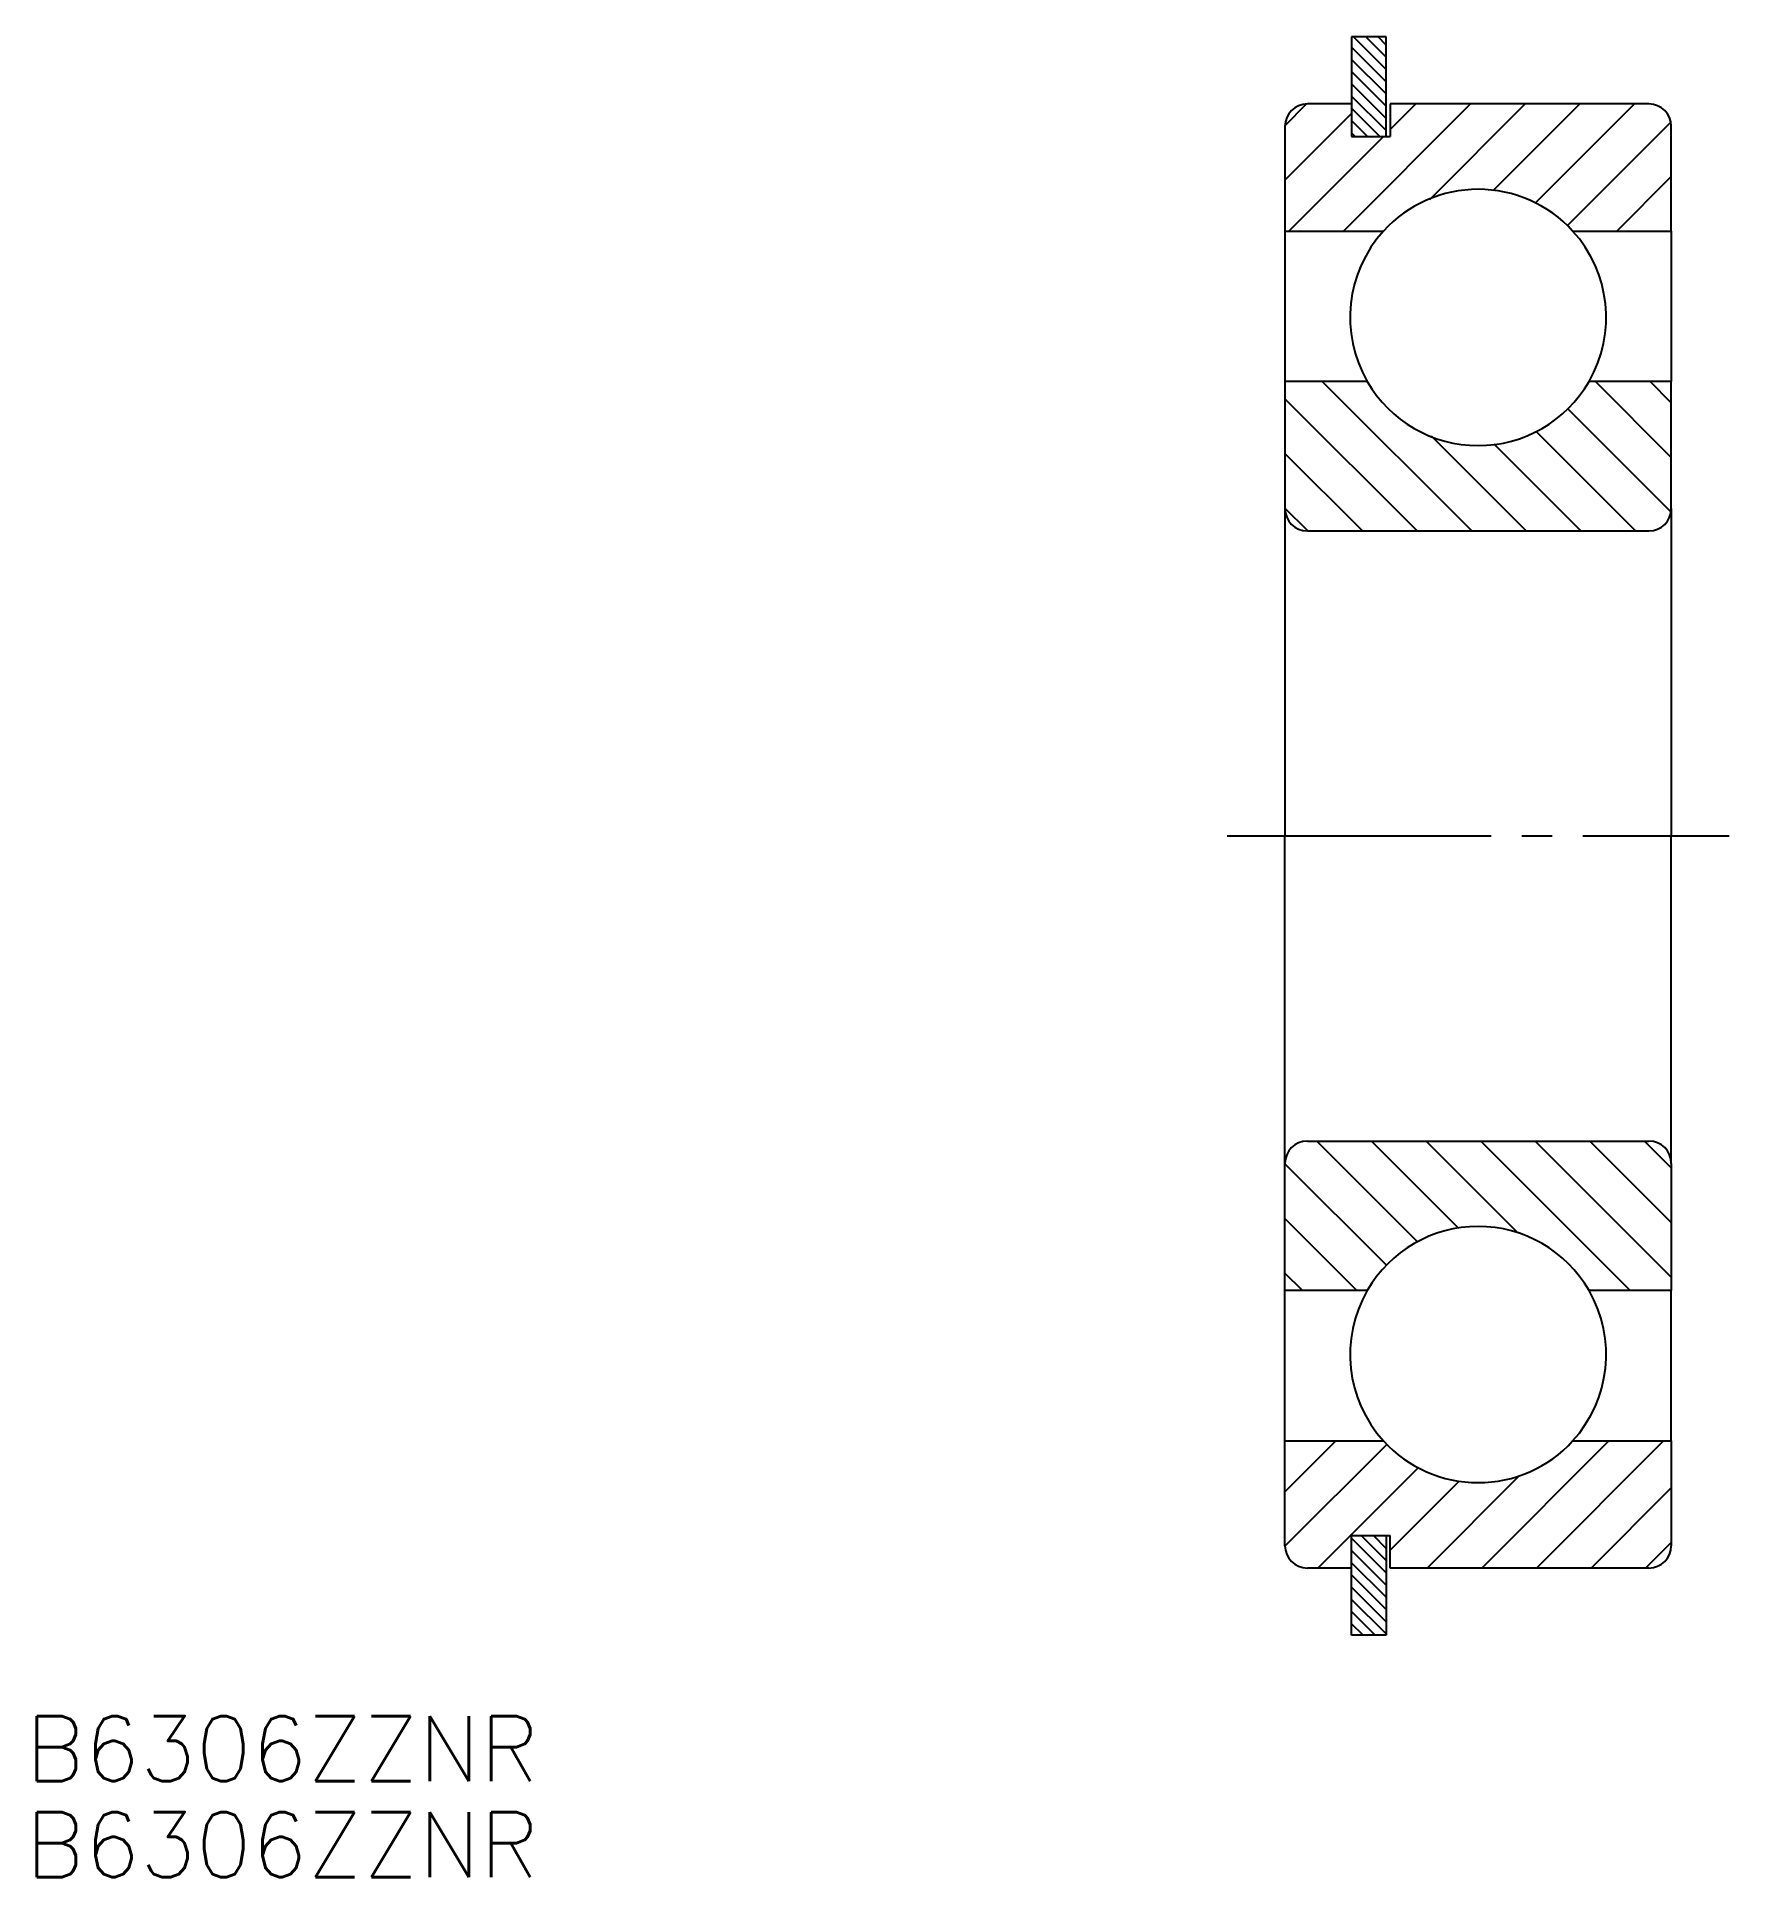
# Model space of a CAD drawing. Extents: x 68.2 to 151.4, y 174.5 to 265.
import ezdxf

# ---------------------------------------------------------------- set-up
doc = ezdxf.new("R2010")
doc.units = 0
doc.linetypes.add('CENTER', pattern=[17.5, 13, -1.5, 1.5, -1.5])
doc.layers.get('0').update_dxf_attribs({"linetype": 'CONTINUOUS'})
doc.layers.add('CENTER', color=1, linetype='CENTER')
doc.styles.get("Standard").update_dxf_attribs({"font": 'txt.shx', "bigfont": '@extfont2.shx'})

msp = doc.modelspace()

# ---------------------------------------------------------------- linework, layer by layer
at = {"color": 7, "linetype": 'CONTINUOUS'}
for p, q in [((134.551, 265.041), (132.851, 265.041)), ((132.851, 265.041), (132.851, 261.741)), ((134.551, 260.146), (134.551, 265.041)), ((132.851, 261.741), (130.671, 261.741)), ((132.851, 261.741), (132.851, 260.146)), ((147.471, 261.741), (134.751, 261.741)), ((134.751, 261.741), (134.751, 260.146)), ((129.571, 260.641), (129.571, 255.491)), ((132.851, 260.146), (134.551, 260.146)), ((134.551, 260.146), (134.751, 260.146)), ((148.571, 255.491), (148.571, 260.641)), ((129.571, 255.491), (134.42, 255.491)), ((129.571, 255.491), (129.571, 248.091)), ((143.721, 255.491), (148.571, 255.491)), ((148.571, 255.491), (148.571, 248.091)), ((129.571, 248.091), (129.571, 241.841)), ((133.615, 248.091), (129.571, 248.091)), ((148.571, 248.091), (144.527, 248.091)), ((148.571, 241.841), (148.571, 248.091)), ((129.571, 241.841), (129.571, 225.741)), ((148.571, 241.841), (148.571, 225.741)), ((130.671, 240.741), (147.471, 240.741)), ((129.571, 209.641), (129.571, 225.741)), ((148.571, 209.641), (148.571, 225.741)), ((130.671, 210.741), (147.471, 210.741)), ((129.571, 203.391), (129.571, 209.641)), ((148.571, 209.641), (148.571, 203.391)), ((133.615, 203.391), (129.571, 203.391)), ((129.571, 195.991), (129.571, 203.391)), ((148.571, 203.391), (144.527, 203.391)), ((148.571, 195.991), (148.571, 203.391)), ((129.571, 190.841), (129.571, 195.991)), ((129.571, 195.991), (134.42, 195.991)), ((143.721, 195.991), (148.571, 195.991)), ((148.571, 195.991), (148.571, 190.841)), ((132.851, 191.336), (134.551, 191.336)), ((132.851, 189.741), (132.851, 191.336)), ((134.551, 191.336), (134.751, 191.336)), ((134.551, 191.336), (134.551, 186.441)), ((134.751, 189.741), (134.751, 191.336)), ((132.851, 189.741), (130.671, 189.741)), ((132.851, 186.441), (132.851, 189.741)), ((147.471, 189.741), (134.751, 189.741)), ((134.551, 186.441), (132.851, 186.441))]:
    msp.add_line(p, q, dxfattribs=at)
at = {"color": 3, "linetype": 'CONTINUOUS'}
for p, q in [((134.551, 262.834), (132.851, 264.534)), ((134.551, 263.435), (132.945, 265.041)), ((134.551, 264.036), (133.546, 265.041)), ((134.551, 264.637), (134.147, 265.041)), ((134.551, 262.233), (132.851, 263.933)), ((134.551, 261.632), (132.851, 263.332)), ((134.551, 261.031), (132.851, 262.731)), ((129.574, 260.675), (130.636, 261.738)), ((132.451, 255.491), (138.701, 261.741)), ((134.551, 260.43), (132.851, 262.13)), ((134.751, 260.478), (136.014, 261.741)), ((136.695, 257.048), (141.388, 261.741)), ((139.817, 257.483), (144.075, 261.741)), ((141.893, 256.872), (146.762, 261.741)), ((129.571, 257.985), (132.851, 261.265)), ((134.234, 260.146), (132.851, 261.529)), ((133.632, 260.146), (132.851, 260.928)), ((143.448, 255.74), (148.551, 260.843)), ((129.764, 255.491), (134.419, 260.146)), ((133.031, 260.146), (132.851, 260.327)), ((145.886, 255.491), (148.571, 258.176)), ((138.754, 240.741), (131.404, 248.091)), ((138.754, 240.741), (131.404, 248.091)), ((148.571, 244.359), (144.839, 248.091)), ((148.571, 244.359), (144.839, 248.091)), ((148.571, 247.046), (147.526, 248.091)), ((148.571, 247.046), (147.526, 248.091)), ((136.067, 240.741), (129.571, 247.237)), ((136.067, 240.741), (129.571, 247.237)), ((148.556, 241.687), (143.471, 246.771)), ((148.556, 241.687), (143.471, 246.771)), ((141.441, 240.741), (136.779, 245.403)), ((141.441, 240.741), (136.779, 245.403)), ((146.815, 240.741), (141.927, 245.629)), ((146.815, 240.741), (141.927, 245.629)), ((133.38, 240.741), (129.571, 244.55)), ((133.38, 240.741), (129.571, 244.55)), ((144.128, 240.741), (139.862, 245.007)), ((144.128, 240.741), (139.862, 245.007)), ((130.693, 240.741), (129.571, 241.863)), ((130.693, 240.741), (129.571, 241.863)), ((136.094, 205.783), (131.136, 210.741)), ((138.119, 206.444), (133.823, 210.741)), ((141.045, 206.206), (136.51, 210.741)), ((146.547, 203.391), (139.197, 210.741)), ((148.571, 204.054), (141.884, 210.741)), ((148.571, 206.741), (144.571, 210.741)), ((148.571, 209.428), (147.258, 210.741)), ((134.573, 204.617), (129.571, 209.619)), ((133.112, 203.391), (129.571, 206.932)), ((130.425, 203.391), (129.571, 204.245)), ((129.571, 193.497), (132.065, 195.991)), ((129.571, 190.81), (134.582, 195.821)), ((139.25, 189.741), (145.5, 195.991)), ((141.937, 189.741), (148.187, 195.991)), ((131.189, 189.741), (136.122, 194.674)), ((134.751, 190.616), (138.144, 194.009)), ((136.563, 189.741), (141.098, 194.276)), ((144.624, 189.741), (148.571, 193.688)), ((134.551, 189.507), (132.851, 191.207)), ((134.551, 190.108), (133.323, 191.336)), ((134.551, 190.709), (133.924, 191.336)), ((134.551, 191.31), (134.525, 191.336)), ((147.311, 189.741), (148.571, 191.001)), ((134.551, 188.906), (132.851, 190.606)), ((134.551, 188.305), (132.851, 190.005)), ((134.551, 187.704), (132.851, 189.404)), ((134.551, 187.103), (132.851, 188.803)), ((134.551, 186.502), (132.851, 188.202)), ((134.011, 186.441), (132.851, 187.601)), ((133.409, 186.441), (132.851, 187))]:
    msp.add_line(p, q, dxfattribs=at)
at = {"color": 7, "linetype": 'CONTINUOUS'}
for centre, radius, start, end in [((130.671, 260.641), 1.1, 90, 180), ((147.471, 260.641), 1.1, 0, 90), ((139.071, 251.241), 6.3, 42.42334, 137.57666), ((139.071, 251.241), 6.3, 137.57666, 210), ((139.071, 251.241), 6.3, 330, 42.42334), ((139.071, 251.241), 6.3, 210, 330), ((130.671, 241.841), 1.1, 180, 270), ((147.471, 241.841), 1.1, 270, 0), ((130.671, 209.641), 1.1, 90, 180), ((147.471, 209.641), 1.1, 0, 90), ((139.071, 200.241), 6.3, 30, 150), ((139.071, 200.241), 6.3, 150, 222.42334), ((139.071, 200.241), 6.3, 317.57666, 30), ((139.071, 200.241), 6.3, 222.42334, 317.57666), ((130.671, 190.841), 1.1, 180, 270), ((147.471, 190.841), 1.1, 270, 0)]:
    msp.add_arc(centre, radius, start, end, dxfattribs=at)
at = {"layer": 'CENTER', "color": 1, "linetype": 'CENTER'}
msp.add_line((126.721, 225.741), (151.421, 225.741), dxfattribs=at)

# ---------------------------------------------------------------- texts
at = {"color": 7, "linetype": 'CONTINUOUS'}
for p in [(67.629, 179.263), (67.629, 174.54)]:
    msp.add_text('B6306ZZNR', height=3.2, dxfattribs=at).set_placement(p)

doc.saveas('drawing.dxf')
